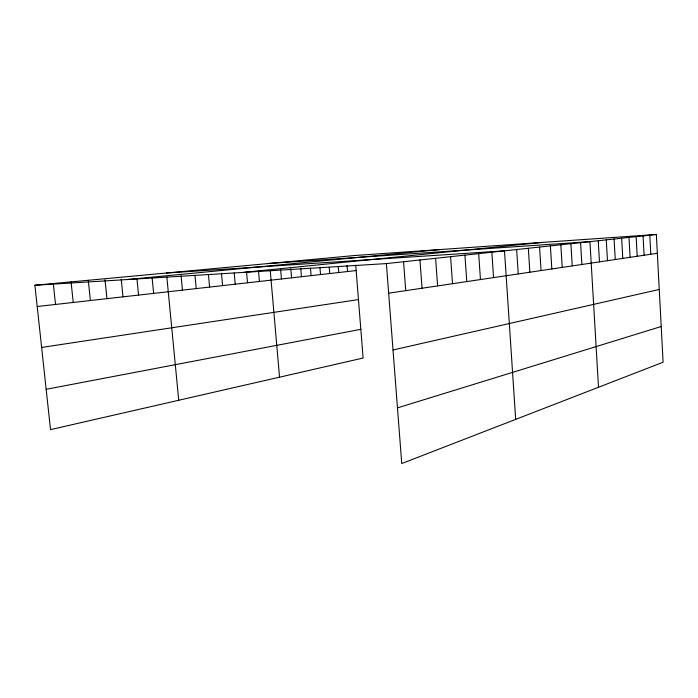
<?xml version="1.0" encoding="UTF-8"?>
<svg xmlns="http://www.w3.org/2000/svg" width="698" height="698" viewBox="0 0 698 698"><rect width="100%" height="100%" fill="white"/><g stroke="black" fill="none" stroke-linecap="round" stroke-linejoin="round"><path stroke-width="1.05" d="M397.467 407.894L661.215 326.507M393.018 349.977L659.252 289.461M46.164 389.292L360.831 329.325M41.636 347.438L358.458 299.582M388.646 293.186L657.341 253.278M37.203 306.518L356.146 270.562M386.378 263.591L656.347 234.467L663.1 362.227L401.751 463.533L386.378 263.591L34.9 285.238L50.526 429.619L363.117 358.039L355.718 265.188M243.593 272.377L541.7 242.468M126.905 279.566L440.316 249.535M34.9 285.238L354.95 255.494L656.347 234.467M269.62 263.425L589.941 241.63L598.5 387.268M166.456 273.014L504.497 250.844L515.682 419.376M53.292 283.528L55.526 304.459M71.074 281.87L73.229 302.461M88.271 280.273L90.365 300.524M105.023 279.776L106.942 298.657M136.965 278.999L138.562 295.097M121.243 279.296L123.005 296.851M152.094 277.542L153.639 293.396M166.857 277.176L178.732 400.259M195.021 275.754L196.225 288.597M181.087 275.789L182.457 290.15M208.432 274.427L209.601 287.087M234.205 272.918L235.226 284.199M221.458 273.145L222.601 285.622M246.551 272.072L247.511 282.812M270.257 270.745L279.54 377.182M258.522 270.868L259.455 281.469M280.648 269.69L281.451 278.991M300.733 268.128L301.457 276.731M290.796 268.66L291.572 277.848M319.928 267.221L320.539 274.584M310.488 268.198L311.107 275.64M347.054 265.441L347.543 271.539M338.251 266.366L338.748 272.525M329.238 267.308L329.744 273.546M403.549 261.733L405.73 290.656M419.943 259.961L422.037 288.23M435.604 258.277L437.611 285.918M450.585 256.663L452.513 283.702M478.671 253.627L480.451 279.549M464.929 255.11L466.779 281.582M491.846 252.205L493.556 277.603M528.334 248.27L529.869 272.211M516.651 249.535L518.239 273.939M550.39 245.897L551.83 268.948M539.571 247.057L541.055 270.554M570.877 243.681L572.22 265.921M560.826 244.771L562.213 267.404M580.579 242.634L581.879 264.481M606.283 239.868L607.478 260.686M598.238 240.731L599.469 261.872M629.003 237.416L630.102 257.318M621.656 238.21L622.782 258.408M614.083 239.021L615.243 259.525M643.059 235.898L644.106 255.241M636.131 236.648L637.204 256.262M649.794 235.174L650.815 254.246"/></g></svg>
